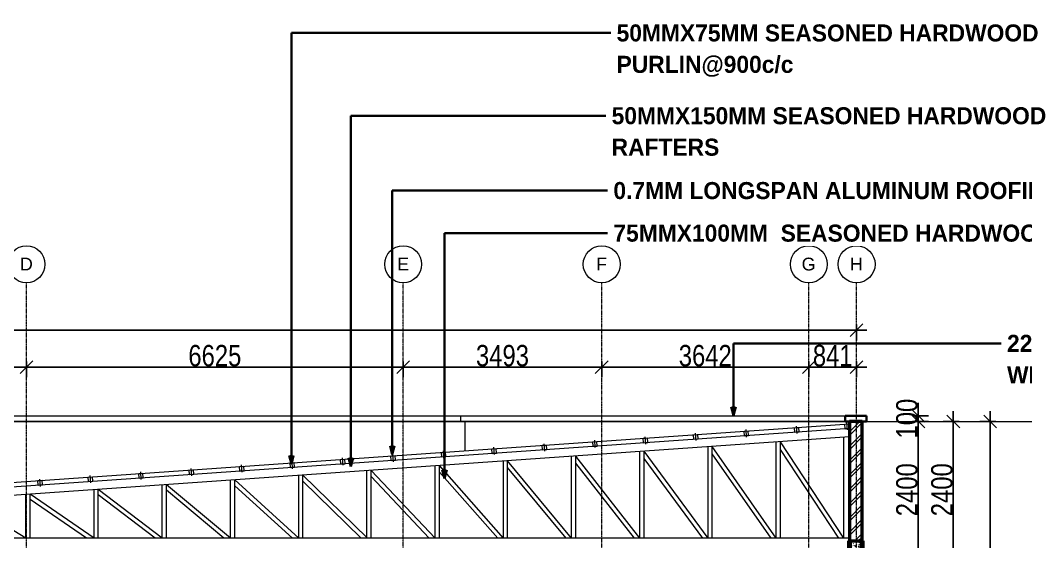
# Model space of a CAD drawing. Header units: millimetres. Extents: x -35190 to 411743, y -233114 to 23872.
# Drawn here: x 5511 to 23202, y -209887 to -200717 of the extents above; entities that cross this region are included whole.
import ezdxf

# ---------------------------------------------------------------- set-up
doc = ezdxf.new("R2010")
doc.units = ezdxf.units.MM
doc.linetypes.add('Centre', pattern=[31.75, 6.35, -4.7625, 15.875, -4.7625])
doc.linetypes.add('Grid Line', pattern=[22.225, 12.7, -3.175, 3.175, -3.175])
for name, color, linetype, lineweight in [('A-ANNO-DIMS', 211, 'Continuous', 9), ('A-DETL-GENF', 92, 'Continuous', 18), ('A-DETL-THIN', 151, 'Continuous', 18), ('A-FLOR-LEVL', 51, 'Continuous', 18), ('A-WALL', 113, 'Continuous', 18), ('G-ANNO-TEXT', 231, 'Continuous', 9), ('Q-CASE', 31, 'Continuous', 18), ('S-GRID', 1, 'Continuous', 9), ('S-GRID-IDEN', 1, 'Continuous', 9)]:
    doc.layers.add(name, color=color, linetype=linetype, lineweight=lineweight)
doc.styles.add('Arial_1', font='arial.ttf', dxfattribs={"height": 150})
doc.styles.add('Arial_3', font='arial.ttf', dxfattribs={"width": 0.8, "height": 375})
doc.styles.add('Tempus Sans ITC_B', font='', dxfattribs={"height": 300})
doc.styles.get('Tempus Sans ITC_B').set_extended_font_data('Tempus Sans ITC', bold=True)
doc.dimstyles.new('main_4_5mm', dxfattribs={"dimscale": 304.8, "dimtxt": 382.597275, "dimasz": 0.738189, "dimexe": 0.590551, "dimexo": 0.0625, "dimgap": 0.024606, "dimtad": 1, "dimdec": 0, "dimzin": 0, "dimdsep": 46, "dimtxsty": 'Arial_3', "dimblk1": 'OBLIQUE', "dimblk2": 'OBLIQUE', "dimsah": 1, "dimcen": 0.09, "dimdle": 0.590551, "dimazin": 0, "dimtfac": 1, "dimtdec": 4, "dimtix": 1, "dimtmove": 0, "dimatfit": 3, "dimfxl": 0.590551, "dimfxlon": 1, "dimtvp": 1, "dimtolj": 1, "dimtzin": 0, "dimarcsym": 2})

# ---------------------------------------------------------------- blocks, each defined once
blk = doc.blocks.new('Casework 2 - Casework 2-644764-Section 2')
at = {"layer": 'Q-CASE'}
for p, q in [((-14410, 14050), (9765, 14050)), ((9765, 14050), (16528, 14050)), ((9765, 13950), (9765, 14050)), ((9765, 13950), (-14410, 13950)), ((16528, 13950), (9765, 13950))]:
    blk.add_line(p, q, dxfattribs=at)
at = {"layer": 'Q-CASE', "lineweight": 35}
for p, q in [((16903, 14050), (16528, 14050)), ((16528, 14050), (16528, 13950)), ((16903, 13950), (16903, 14050)), ((16528, 13950), (16603, 13950)), ((16828, 13950), (16903, 13950))]:
    blk.add_line(p, q, dxfattribs=at)
blk = doc.blocks.new('Grid - M_Grid Head - Circle-24584-Section 2')
at = {"layer": 'S-GRID-IDEN'}
blk.add_circle((-14222, 16713), 325, dxfattribs=at)
blk = doc.blocks.new('_Oblique')
at = {"color": 0, "linetype": 'ByBlock', "lineweight": -2}
blk.add_line((-0.5, -0.5), (0.5, 0.5), dxfattribs=at)
blk = doc.blocks.new('*D942')
at = {"layer": 'A-ANNO-DIMS', "color": 0, "lineweight": -2, "transparency": 16777216}
for p, q in [((3598, -206714), (3598, -206995)), ((5623, -206714), (5623, -206995)), ((3418, -206815), (5803, -206815))]:
    blk.add_line(p, q, dxfattribs=at)
at = {"layer": 'Defpoints', "color": 0, "transparency": 16777216}
for p in [(3598, -206695), (5623, -206695), (5623, -206815)]:
    blk.add_point(p, dxfattribs=at)
at = {"layer": 'A-ANNO-DIMS', "color": 0, "lineweight": -2, "transparency": 16777216, "xscale": 224.9999999999999, "yscale": 224.9999999999999, "zscale": 224.9999999999999, "rotation": 180}
blk.add_blockref('_Oblique', (3598, -206815), dxfattribs=at)
at = {"layer": 'A-ANNO-DIMS', "color": 0, "lineweight": -2, "transparency": 16777216, "xscale": 224.9999999999999, "yscale": 224.9999999999999, "zscale": 224.9999999999999}
blk.add_blockref('_Oblique', (5623, -206815), dxfattribs=at)
at = {"layer": 'A-ANNO-DIMS', "color": 0, "transparency": 16777216, "insert": (4611, -206616), "char_height": 375, "width": 661.13, "attachment_point": 5, "style": 'Arial_3'}
blk.add_mtext('\\A1;2025', dxfattribs=at)
blk = doc.blocks.new('*D943')
at = {"layer": 'A-ANNO-DIMS', "color": 0, "lineweight": -2, "transparency": 16777216}
for p, q in [((5623, -206714), (5623, -206995)), ((12248, -206714), (12248, -206995)), ((5443, -206815), (12428, -206815))]:
    blk.add_line(p, q, dxfattribs=at)
at = {"layer": 'Defpoints', "color": 0, "transparency": 16777216}
for p in [(5623, -206695), (12248, -206695), (12248, -206815)]:
    blk.add_point(p, dxfattribs=at)
at = {"layer": 'A-ANNO-DIMS', "color": 0, "lineweight": -2, "transparency": 16777216, "xscale": 224.9999999999999, "yscale": 224.9999999999999, "zscale": 224.9999999999999, "rotation": 180}
blk.add_blockref('_Oblique', (5623, -206815), dxfattribs=at)
at = {"layer": 'A-ANNO-DIMS', "color": 0, "lineweight": -2, "transparency": 16777216, "xscale": 224.9999999999999, "yscale": 224.9999999999999, "zscale": 224.9999999999999}
blk.add_blockref('_Oblique', (12248, -206815), dxfattribs=at)
at = {"layer": 'A-ANNO-DIMS', "color": 0, "transparency": 16777216, "insert": (8936, -206616), "char_height": 375, "width": 661.13, "attachment_point": 5, "style": 'Arial_3'}
blk.add_mtext('\\A1;6625', dxfattribs=at)
blk = doc.blocks.new('*D944')
at = {"layer": 'A-ANNO-DIMS', "color": 0, "lineweight": -2, "transparency": 16777216}
for p, q in [((12248, -206714), (12248, -206995)), ((15741, -206714), (15741, -206995)), ((12068, -206815), (15921, -206815))]:
    blk.add_line(p, q, dxfattribs=at)
at = {"layer": 'Defpoints', "color": 0, "transparency": 16777216}
for p in [(12248, -206695), (15741, -206695), (15741, -206815)]:
    blk.add_point(p, dxfattribs=at)
at = {"layer": 'A-ANNO-DIMS', "color": 0, "lineweight": -2, "transparency": 16777216, "xscale": 224.9999999999999, "yscale": 224.9999999999999, "zscale": 224.9999999999999, "rotation": 180}
blk.add_blockref('_Oblique', (12248, -206815), dxfattribs=at)
at = {"layer": 'A-ANNO-DIMS', "color": 0, "lineweight": -2, "transparency": 16777216, "xscale": 224.9999999999999, "yscale": 224.9999999999999, "zscale": 224.9999999999999}
blk.add_blockref('_Oblique', (15741, -206815), dxfattribs=at)
at = {"layer": 'A-ANNO-DIMS', "color": 0, "transparency": 16777216, "insert": (13995, -206616), "char_height": 375, "width": 661.13, "attachment_point": 5, "style": 'Arial_3'}
blk.add_mtext('\\A1;3493', dxfattribs=at)
blk = doc.blocks.new('*D945')
at = {"layer": 'A-ANNO-DIMS', "color": 0, "lineweight": -2, "transparency": 16777216}
for p, q in [((15741, -206714), (15741, -206995)), ((19383, -206714), (19383, -206995)), ((15561, -206815), (19563, -206815))]:
    blk.add_line(p, q, dxfattribs=at)
at = {"layer": 'Defpoints', "color": 0, "transparency": 16777216}
for p in [(15741, -206695), (19383, -206695), (19383, -206815)]:
    blk.add_point(p, dxfattribs=at)
at = {"layer": 'A-ANNO-DIMS', "color": 0, "lineweight": -2, "transparency": 16777216, "xscale": 224.9999999999999, "yscale": 224.9999999999999, "zscale": 224.9999999999999, "rotation": 180}
blk.add_blockref('_Oblique', (15741, -206815), dxfattribs=at)
at = {"layer": 'A-ANNO-DIMS', "color": 0, "lineweight": -2, "transparency": 16777216, "xscale": 224.9999999999999, "yscale": 224.9999999999999, "zscale": 224.9999999999999}
blk.add_blockref('_Oblique', (19383, -206815), dxfattribs=at)
at = {"layer": 'A-ANNO-DIMS', "color": 0, "transparency": 16777216, "insert": (17562, -206616), "char_height": 375, "width": 661.13, "attachment_point": 5, "style": 'Arial_3'}
blk.add_mtext('\\A1;3642', dxfattribs=at)
blk = doc.blocks.new('*D946')
at = {"layer": 'A-ANNO-DIMS', "color": 0, "lineweight": -2, "transparency": 16777216}
for p, q in [((19383, -206714), (19383, -206995)), ((20224, -206714), (20224, -206995)), ((19203, -206815), (20404, -206815))]:
    blk.add_line(p, q, dxfattribs=at)
at = {"layer": 'Defpoints', "color": 0, "transparency": 16777216}
for p in [(19383, -206695), (20224, -206695), (20224, -206815)]:
    blk.add_point(p, dxfattribs=at)
at = {"layer": 'A-ANNO-DIMS', "color": 0, "lineweight": -2, "transparency": 16777216, "xscale": 224.9999999999999, "yscale": 224.9999999999999, "zscale": 224.9999999999999, "rotation": 180}
blk.add_blockref('_Oblique', (19383, -206815), dxfattribs=at)
at = {"layer": 'A-ANNO-DIMS', "color": 0, "lineweight": -2, "transparency": 16777216, "xscale": 224.9999999999999, "yscale": 224.9999999999999, "zscale": 224.9999999999999}
blk.add_blockref('_Oblique', (20224, -206815), dxfattribs=at)
at = {"layer": 'A-ANNO-DIMS', "color": 0, "transparency": 16777216, "insert": (19804, -206616), "char_height": 375, "width": 495.85, "attachment_point": 5, "style": 'Arial_3'}
blk.add_mtext('\\A1;841', dxfattribs=at)
blk = doc.blocks.new('*D947')
at = {"layer": 'A-ANNO-DIMS', "color": 0, "lineweight": -2, "transparency": 16777216}
for p, q in [((-10727, -206064), (-10727, -206345)), ((20224, -206064), (20224, -206345)), ((-10907, -206165), (20404, -206165))]:
    blk.add_line(p, q, dxfattribs=at)
at = {"layer": 'Defpoints', "color": 0, "transparency": 16777216}
for p in [(-10727, -206045), (20224, -206045), (20224, -206165)]:
    blk.add_point(p, dxfattribs=at)
at = {"layer": 'A-ANNO-DIMS', "color": 0, "lineweight": -2, "transparency": 16777216, "xscale": 224.9999999999999, "yscale": 224.9999999999999, "zscale": 224.9999999999999, "rotation": 180}
blk.add_blockref('_Oblique', (-10727, -206165), dxfattribs=at)
at = {"layer": 'A-ANNO-DIMS', "color": 0, "lineweight": -2, "transparency": 16777216, "xscale": 224.9999999999999, "yscale": 224.9999999999999, "zscale": 224.9999999999999}
blk.add_blockref('_Oblique', (20224, -206165), dxfattribs=at)
at = {"layer": 'A-ANNO-DIMS', "color": 0, "transparency": 16777216, "insert": (4749, -205966), "char_height": 375, "width": 826.41, "attachment_point": 5, "style": 'Arial_3'}
blk.add_mtext('\\A1;30950', dxfattribs=at)
blk = doc.blocks.new('*D954')
at = {"layer": 'A-ANNO-DIMS', "color": 0, "lineweight": -2, "transparency": 16777216}
for p, q in [((21309, -207671), (21309, -207446)), ((21208, -207671), (21489, -207671)), ((21309, -207671), (21309, -207771)), ((21208, -207771), (21489, -207771)), ((21309, -207771), (21309, -207996))]:
    blk.add_line(p, q, dxfattribs=at)
at = {"layer": 'Defpoints', "color": 0, "transparency": 16777216}
for p in [(21189, -207671), (21189, -207771), (21309, -207771)]:
    blk.add_point(p, dxfattribs=at)
at = {"layer": 'A-ANNO-DIMS', "color": 0, "lineweight": -2, "transparency": 16777216, "xscale": 224.9999999999999, "yscale": 224.9999999999999, "zscale": 224.9999999999999}
for p, rotation in [((21309, -207671), 270), ((21309, -207771), 90)]:
    blk.add_blockref('_Oblique', p, dxfattribs=dict(at, rotation=rotation))
at = {"layer": 'A-ANNO-DIMS', "color": 0, "transparency": 16777216, "insert": (21110, -207721), "char_height": 375, "width": 495.85, "attachment_point": 5, "rotation": 90, "style": 'Arial_3'}
blk.add_mtext('\\A1;100', dxfattribs=at)
blk = doc.blocks.new('*D955')
at = {"layer": 'A-ANNO-DIMS', "color": 0, "lineweight": -2, "transparency": 16777216}
for p, q in [((21309, -207591), (21309, -210351)), ((21208, -207771), (21489, -207771)), ((21208, -210171), (21489, -210171))]:
    blk.add_line(p, q, dxfattribs=at)
at = {"layer": 'Defpoints', "color": 0, "transparency": 16777216}
for p in [(21189, -207771), (21189, -210171), (21309, -210171)]:
    blk.add_point(p, dxfattribs=at)
at = {"layer": 'A-ANNO-DIMS', "color": 0, "lineweight": -2, "transparency": 16777216, "xscale": 224.9999999999999, "yscale": 224.9999999999999, "zscale": 224.9999999999999}
for p, rotation in [((21309, -207771), 90), ((21309, -210171), 270)]:
    blk.add_blockref('_Oblique', p, dxfattribs=dict(at, rotation=rotation))
at = {"layer": 'A-ANNO-DIMS', "color": 0, "transparency": 16777216, "insert": (21110, -208971), "char_height": 375, "width": 661.13, "attachment_point": 5, "rotation": 90, "style": 'Arial_3'}
blk.add_mtext('\\A1;2400', dxfattribs=at)
blk = doc.blocks.new('*D967')
at = {"layer": 'A-ANNO-DIMS', "color": 0, "lineweight": -2, "transparency": 16777216}
for p, q in [((21925, -207591), (21925, -210351)), ((22026, -207771), (21745, -207771)), ((22026, -210171), (21745, -210171))]:
    blk.add_line(p, q, dxfattribs=at)
at = {"layer": 'Defpoints', "color": 0, "transparency": 16777216}
for p in [(22045, -207771), (21925, -210171), (22045, -210171)]:
    blk.add_point(p, dxfattribs=at)
at = {"layer": 'A-ANNO-DIMS', "color": 0, "lineweight": -2, "transparency": 16777216, "xscale": 224.9999999999999, "yscale": 224.9999999999999, "zscale": 224.9999999999999}
for p, rotation in [((21925, -207771), 90), ((21925, -210171), 270)]:
    blk.add_blockref('_Oblique', p, dxfattribs=dict(at, rotation=rotation))
at = {"layer": 'A-ANNO-DIMS', "color": 0, "transparency": 16777216, "insert": (21726, -208971), "char_height": 375, "width": 661.13, "attachment_point": 5, "rotation": 90, "style": 'Arial_3'}
blk.add_mtext('\\A1;2400', dxfattribs=at)
blk = doc.blocks.new('*D972')
at = {"layer": 'A-ANNO-DIMS', "color": 0, "lineweight": -2, "transparency": 16777216}
for p, q in [((22572, -207591), (22572, -221901)), ((22673, -207771), (22392, -207771)), ((22673, -221721), (22392, -221721))]:
    blk.add_line(p, q, dxfattribs=at)
at = {"layer": 'Defpoints', "color": 0, "transparency": 16777216}
for p in [(22692, -207771), (22572, -221721), (22692, -221721)]:
    blk.add_point(p, dxfattribs=at)
at = {"layer": 'A-ANNO-DIMS', "color": 0, "lineweight": -2, "transparency": 16777216, "xscale": 224.9999999999999, "yscale": 224.9999999999999, "zscale": 224.9999999999999}
for p, rotation in [((22572, -207771), 90), ((22572, -221721), 270)]:
    blk.add_blockref('_Oblique', p, dxfattribs=dict(at, rotation=rotation))
at = {"layer": 'A-ANNO-DIMS', "color": 0, "transparency": 16777216, "insert": (22373, -214746), "char_height": 375, "width": 826.41, "attachment_point": 5, "rotation": 90, "style": 'Arial_3'}
blk.add_mtext('\\A1;13950', dxfattribs=at)

msp = doc.modelspace()

# ---------------------------------------------------------------- hatches: boundary and pattern name
at = {"layer": 'A-DETL-GENF'}
h = msp.add_hatch(dxfattribs=at)
h.set_pattern_fill('FP_1', style=0, pattern_type=2)
h.set_pattern_definition([(45, (6216.13, -214796.5), (-125.7236, 125.7236), []), (45, (6216.13, -214606), (-125.7236, 125.7236), [])])
h.paths.add_polyline_path([(20323.8, -209871.5), (20323.8, -207771.5), (20098.8, -207771.5), (20098.8, -209871.5)])
h = msp.add_hatch(dxfattribs=at)
h.set_pattern_fill('FP_3', style=0, pattern_type=2)
h.set_pattern_definition([(50, (6216.13, -214796.49), (127.5292, -11.1576), [13.335, -146.685]), (355, (6216.13, -214796.5), (-24.6697, 133.74), [10.668, -117.348]), (100.451, (6226.76, -214797.42), (102.8597, 122.5818), [11.333, -124.663]), (46.184, (6216.13, -214760.93), (189.7552, -29.4304), [20.002, -220.027]), (96.636, (6231.94, -214763.39), (166.1822, 173.1996), [17, -186.995]), (351.184, (6216.13, -214760.93), (166.184, 173.1976), [16.002, -176.022]), (21, (6233.91, -214769.82), (106.1303, -71.586), [13.335, -146.685]), (326, (6233.91, -214769.82), (43.2619, 128.9318), [10.668, -117.348]), (71.451, (6242.75, -214775.79), (149.392, 57.3451), [11.333, -124.663]), (37.5, (6216.13, -214796.494), (2.16223, 59.18836), [5.867, -110.058, 5.867, -113.259, -117.792]), (37.5, (6216.13, -214796.494), (2.16223, 59.18836), [-235.052, 5.867, -111.925]), (7.5, (6216.13, -214796.494), (46.77386, 70.12615), [5.867, -62.052, 5.867, -107.391, -44.894]), (7.5, (6216.13, -214796.494), (46.77386, 70.12615), [-181.178, 5.867, -39.027]), (327.5, (6176.48, -214796.494), (94.91367, -4.0101), [5.867, -38.583, 5.867, -132.817, -184.023]), (327.5, (6176.48, -214796.494), (94.91367, -4.0101), [-183.134, 5.867, -178.156]), (317.5, (6158.7, -214796.49), (103.69057, 17.7988), [5.867, -51.918, 5.867, -86.233, -130.683]), (317.5, (6158.7, -214796.49), (103.69057, 17.7988), [-149.885, 5.867, -124.816])])
h.paths.add_polyline_path([(19495.8, -210321.5), (19495.8, -210171.5), (20323.8, -210171.5), (20323.8, -209871.5), (20098.8, -209871.5), (20098.8, -210021.5), (19270.8, -210021.5), (19270.8, -210321.5)])

# ---------------------------------------------------------------- linework, layer by layer
at = {"layer": 'A-DETL-THIN'}
for p, q in [((20098.8, -207817.5), (2585.8, -209042.1)), ((20098.8, -207817.5), (3185.8, -209000.2)), ((19175.9, -207982.2), (19166.8, -207852.6)), ((20018.4, -207818.1), (20093.2, -207812.9)), ((20024, -207897.9), (20018.4, -207818.1)), ((20063.2, -207920.2), (20054.1, -207790.6)), ((20098.8, -207892.7), (20093.2, -207812.9)), ((20104.1, -207892.3), (3185.8, -209075.4)), ((20098.8, -208043), (3710.8, -209189)), ((16514.2, -208168.2), (16505.1, -208038.6)), ((17356.7, -208004.1), (17431.5, -207998.9)), ((17362.3, -208083.9), (17356.7, -208004.1)), ((17401.4, -208106.2), (17392.3, -207976.6)), ((17437.1, -208078.7), (17431.5, -207998.9)), ((18243.9, -207942.1), (18318.7, -207936.9)), ((18249.5, -208021.9), (18243.9, -207942.1)), ((18249.5, -208021.9), (18324.3, -208016.7)), ((18288.7, -208044.2), (18279.6, -207914.6)), ((18324.3, -208016.7), (18318.7, -207936.9)), ((19131.2, -207880.1), (19206, -207874.9)), ((19136.8, -207959.9), (19131.2, -207880.1)), ((19136.8, -207959.9), (19211.6, -207954.7)), ((19211.6, -207954.7), (19206, -207874.9)), ((20024, -207897.9), (20098.8, -207892.7)), ((20098.8, -209821.5), (20098.8, -208043)), ((14694.9, -208190.1), (14769.7, -208184.9)), ((14700.5, -208269.9), (14694.9, -208190.1)), ((14739.7, -208292.2), (14730.6, -208162.6)), ((14775.3, -208264.7), (14769.7, -208184.9)), ((15582.2, -208128.1), (15657, -208122.9)), ((15587.8, -208207.9), (15582.2, -208128.1)), ((15587.8, -208207.9), (15662.6, -208202.7)), ((15626.9, -208230.2), (15617.8, -208100.6)), ((15662.6, -208202.7), (15657, -208122.9)), ((16469.4, -208066.1), (16544.2, -208060.9)), ((16475, -208145.9), (16469.4, -208066.1)), ((16475, -208145.9), (16549.8, -208140.7)), ((16549.8, -208140.7), (16544.2, -208060.9)), ((17362.3, -208083.9), (17437.1, -208078.7)), ((17611.3, -209821.5), (17611.3, -208217)), ((17686.3, -209821.5), (17686.3, -208211.7)), ((18811.3, -209821.5), (17686.3, -208211.7)), ((18811.3, -209821.5), (18811.3, -208133.1)), ((18886.3, -209821.5), (18886.3, -208127.8)), ((19998.8, -209821.5), (18886.3, -208127.8)), ((19998.8, -209821.5), (19998.8, -208050)), ((12033.2, -208376.1), (12108, -208370.9)), ((12038.8, -208455.9), (12033.2, -208376.1)), ((12077.9, -208478.2), (12068.8, -208348.6)), ((12113.6, -208450.7), (12108, -208370.9)), ((12920.4, -208314.1), (12995.2, -208308.9)), ((12926, -208393.9), (12920.4, -208314.1)), ((12926, -208393.9), (13000.8, -208388.7)), ((12965.2, -208416.2), (12956.1, -208286.6)), ((13000.8, -208388.7), (12995.2, -208308.9)), ((13807.7, -208252.1), (13882.5, -208246.9)), ((13813.3, -208331.9), (13807.7, -208252.1)), ((13813.3, -208331.9), (13888.1, -208326.7)), ((13852.4, -208354.2), (13843.3, -208224.6)), ((13888.1, -208326.7), (13882.5, -208246.9)), ((14700.5, -208269.9), (14775.3, -208264.7)), ((15211.3, -209821.5), (15211.3, -208384.8)), ((15286.3, -209821.5), (15286.3, -208379.6)), ((16411.3, -209821.5), (15286.3, -208379.6)), ((16411.3, -209821.5), (16411.3, -208300.9)), ((16486.3, -209821.5), (16486.3, -208295.7)), ((17611.3, -209821.5), (16486.3, -208295.7)), ((18719.8, -209821.5), (17686.3, -208342.7)), ((19909.1, -209821.5), (18886.3, -208264.4)), ((9371.4, -208562.1), (9446.2, -208556.9)), ((9377, -208641.9), (9371.4, -208562.1)), ((9416.2, -208664.2), (9407.1, -208534.6)), ((9451.8, -208636.7), (9446.2, -208556.9)), ((10258.7, -208500.1), (10333.5, -208494.9)), ((10264.3, -208579.9), (10258.7, -208500.1)), ((10303.4, -208602.2), (10294.3, -208472.6)), ((10339.1, -208574.7), (10333.5, -208494.9)), ((11145.9, -208438.1), (11220.7, -208432.9)), ((11151.5, -208517.9), (11145.9, -208438.1)), ((11151.5, -208517.9), (11226.3, -208512.7)), ((11190.7, -208540.2), (11181.6, -208410.6)), ((11226.3, -208512.7), (11220.7, -208432.9)), ((12038.8, -208455.9), (12113.6, -208450.7)), ((12811.3, -209821.5), (12811.3, -208552.6)), ((12886.3, -209821.5), (12886.3, -208547.4)), ((14011.3, -209821.5), (12886.3, -208547.4)), ((14011.3, -209821.5), (14011.3, -208468.7)), ((14086.3, -209821.5), (14086.3, -208463.5)), ((15211.3, -209821.5), (14086.3, -208463.5)), ((16316.2, -209821.5), (15286.3, -208501.5)), ((17518.1, -209821.5), (16486.3, -208422)), ((6709.7, -208748.1), (6784.5, -208742.9)), ((6715.3, -208827.9), (6709.7, -208748.1)), ((6754.4, -208850.2), (6745.3, -208720.6)), ((6790.1, -208822.7), (6784.5, -208742.9)), ((7596.9, -208686.1), (7671.7, -208680.9)), ((7602.5, -208765.9), (7596.9, -208686.1)), ((7641.7, -208788.2), (7632.6, -208658.6)), ((7677.3, -208760.7), (7671.7, -208680.9)), ((8484.2, -208624.1), (8559, -208618.9)), ((8489.8, -208703.9), (8484.2, -208624.1)), ((8489.8, -208703.9), (8564.6, -208698.7)), ((8528.9, -208726.2), (8519.8, -208596.6)), ((8564.6, -208698.7), (8559, -208618.9)), ((9377, -208641.9), (9451.8, -208636.7)), ((10264.3, -208579.9), (10339.1, -208574.7)), ((10411.3, -209821.5), (10411.3, -208720.5)), ((10486.3, -209821.5), (10486.3, -208715.2)), ((10486.3, -208715.2), (11612.7, -209817.8)), ((11611.3, -209821.5), (11611.3, -208636.6)), ((11686.3, -209821.5), (11686.3, -208631.3)), ((11686.3, -208631.3), (12811.3, -209821.5)), ((11686.3, -208740.5), (12708.1, -209821.5)), ((13911.3, -209821.5), (12886.3, -208660.7)), ((15113.9, -209821.5), (14086.3, -208581)), ((5822.4, -208810.1), (5897.2, -208804.9)), ((5828, -208889.9), (5822.4, -208810.1)), ((5828, -208889.9), (5902.8, -208884.7)), ((5867.2, -208912.2), (5858.1, -208782.6)), ((5902.8, -208884.7), (5897.2, -208804.9)), ((6715.3, -208827.9), (6790.1, -208822.7)), ((7602.5, -208765.9), (7677.3, -208760.7)), ((8011.3, -209821.5), (8011.3, -208888.3)), ((8086.3, -209821.5), (8086.3, -208883)), ((9211.3, -209821.5), (8086.3, -208883)), ((9211.3, -209821.5), (9211.3, -208804.4)), ((9286.3, -209821.5), (9286.3, -208799.1)), ((10411.3, -209821.5), (9286.3, -208799.1)), ((10299.8, -209821.5), (9286.3, -208900.5)), ((10486.3, -208820.2), (11509.2, -209821.5)), ((5611.3, -209821.5), (5611.3, -209056.1)), ((5686.3, -209821.5), (5686.3, -209050.9)), ((6811.3, -209821.5), (5686.3, -209050.9)), ((6811.3, -209821.5), (6811.3, -208972.2)), ((6886.3, -209821.5), (6886.3, -208967)), ((8011.3, -209821.5), (6886.3, -208967)), ((7887.3, -209821.5), (6886.3, -209061.1)), ((9094.2, -209821.5), (8086.3, -208980.7)), ((5611.3, -209821.5), (4486.3, -209134.8)), ((6678.6, -209821.5), (5686.3, -209141.8)), ((20098.8, -209821.5), (3710.8, -209821.5))]:
    msp.add_line(p, q, dxfattribs=at)
at = {"layer": 'A-DETL-THIN', "lineweight": 50}
for p, q in [((20323.8, -207771.5), (20098.8, -207771.5)), ((20098.8, -207771.5), (20098.8, -209871.5)), ((20323.8, -209871.5), (20323.8, -207771.5)), ((20098.8, -209871.5), (20323.8, -209871.5))]:
    msp.add_line(p, q, dxfattribs=at)
at = {"layer": 'A-DETL-THIN', "lineweight": 100}
for p, q in [((20098.8, -209871.5), (20098.8, -210021.5)), ((20323.8, -210171.5), (20323.8, -209871.5))]:
    msp.add_line(p, q, dxfattribs=at)
at = {"layer": 'A-FLOR-LEVL', "linetype": 'Centre', "lineweight": 9}
msp.add_line((-14214.6, -207771.5), (29477.2, -207771.5), dxfattribs=at)
at = {"layer": 'A-WALL'}
msp.add_line((13335.8, -207771.5), (13335.8, -208290.4), dxfattribs=at)
at = {"layer": 'G-ANNO-TEXT', "color": 10, "lineweight": 35}
for p, q in [((10282.2, -200941.6), (15900.6, -200941.6)), ((10282.2, -208521.1), (10282.2, -200941.6)), ((11330, -202397.2), (15813.3, -202397.2)), ((11330, -208560), (11330, -202397.2)), ((12057.4, -203712.4), (15844.4, -203712.4)), ((12975.2, -204460.3), (15844.4, -204460.3)), ((12975.2, -208773.6), (12975.2, -204460.3)), ((18058.4, -206397.9), (22768.5, -206397.9)), ((18058.4, -207664.8), (18058.4, -206397.9)), ((18058.4, -207664.8), (18018.2, -207514.8)), ((18058.4, -207664.8), (18098.6, -207514.8)), ((12057.4, -208351.4), (12017.2, -208201.4)), ((12057.4, -208351.4), (12097.6, -208201.4)), ((10282.2, -208521.1), (10242, -208371.1)), ((10282.2, -208521.1), (10322.4, -208371.1)), ((11330, -208560), (11289.8, -208410)), ((11330, -208560), (11370.2, -208410)), ((12975.2, -208773.6), (12935, -208623.6)), ((12975.2, -208773.6), (13015.4, -208623.6))]:
    msp.add_line(p, q, dxfattribs=at)
at = {"layer": 'S-GRID', "linetype": 'Grid Line'}
for p, q in [((5623.3, -222026.3), (5623.3, -205333.1)), ((12248.3, -222026.3), (12248.3, -205333.1)), ((15741.3, -222400.6), (15741.3, -205333.1)), ((19383.3, -222400.6), (19383.3, -205333.1)), ((20223.8, -222400.6), (20223.8, -205333.1))]:
    msp.add_line(p, q, dxfattribs=at)

# ---------------------------------------------------------------- block references
at = {"layer": 'Q-CASE'}
msp.add_blockref('Casework 2 - Casework 2-644764-Section 2', (3495.5, -221721.5), dxfattribs=at)
at = {"layer": 'S-GRID-IDEN'}
for p in [(19845.5, -221721.5), (26470.5, -221721.5), (29963.5, -221721.5), (33605.5, -221721.5), (34446, -221721.5)]:
    msp.add_blockref('Grid - M_Grid Head - Circle-24584-Section 2', p, dxfattribs=at)

# ---------------------------------------------------------------- texts
at = {"layer": 'G-ANNO-TEXT', "color": 7, "lineweight": 35, "char_height": 300, "attachment_point": 1, "style": 'Tempus Sans ITC_B', "bg_fill": 3, "box_fill_scale": 1.25, "bg_fill_color": 256, "bg_fill_true_color": 13158600, "bg_fill_transparency": 0}
for s, insert, width in [('PURLIN@900c/c', (16002.2, -201343.9), 3932.277), ('RAFTERS', (15914.9, -202799.5), 2076.371), ('WITH CONCRETE COPING', (22870.1, -206800.2), 6225.103)]:
    msp.add_mtext(s, dxfattribs=dict(at, insert=insert, width=width))

# ---------------------------------------------------------------- dimensions: what is measured, and where the dimension line sits
at = {"layer": 'A-ANNO-DIMS'}
for base, p1, p2, override, picture, middle in [((20223.8282479, -206165.2986256), (-10726.6717521, -206045.2986256), (20223.8282479, -206045.2986256), {"dimpost": '<>', "dimfxl": 30950.5}, '*D947', (4748.5782479, -205966.2058562)), ((5623.3, -206815), (3598.3, -206695), (5623.3, -206695), {"dimpost": '<>', "dimfxl": 2025}, '*D942', (4610.8, -206616)), ((12248.3, -206815), (5623.3, -206695), (12248.3, -206695), {"dimpost": '<>', "dimfxl": 6625}, '*D943', (8935.8, -206616)), ((15741.3, -206815), (12248.3, -206695), (15741.3, -206695), {"dimpost": '<>', "dimfxl": 3493}, '*D944', (13994.8, -206615.9)), ((19383.3, -206815), (15741.3, -206695), (19383.3, -206695), {"dimpost": '<>', "dimfxl": 3642}, '*D945', (17562.3, -206615.9)), ((20223.8282479, -206814.9972178), (19383.3282479, -206694.9972178), (20223.8282479, -206694.9972178), {"dimpost": '<>', "dimfxl": 840.5}, '*D946', (19803.5782479, -206616.0323474))]:
    dim = msp.add_linear_dim(base=base, p1=p1, p2=p2, dimstyle='main_4_5mm', override=override, dxfattribs=at)
    dim.commit()
    dim.dimension.update_dxf_attribs({"geometry": picture, "text_midpoint": middle})
for base, p1, p2, override, picture, middle in [((21308.7, -207771.5), (21188.7, -207671.5), (21188.7, -207771.5), {"dimpost": '<>', "dimfxl": 100}, '*D954', (21109.7, -207721.5)), ((21308.7, -210171.5), (21188.7, -207771.5), (21188.7, -210171.5), {"dimpost": '<>', "dimfxl": 2400}, '*D955', (21109.7, -208971.5)), ((21925, -210171.5), (22045, -207771.5), (22045, -210171.5), {"dimpost": '<>', "dimfxl": 2400}, '*D967', (21726, -208971.5)), ((22571.7, -221721.5), (22691.7, -207771.5), (22691.7, -221721.5), {"dimpost": '<>', "dimfxl": 13950}, '*D972', (22372.6, -214746.5))]:
    dim = msp.add_linear_dim(base=base, p1=p1, p2=p2, angle=90, dimstyle='main_4_5mm', override=override, dxfattribs=at)
    dim.commit()
    dim.dimension.update_dxf_attribs({"geometry": picture, "text_midpoint": middle})

# ---------------------------------------------------------------- next in the draw order: texts
at = {"layer": 'G-ANNO-TEXT', "color": 7, "lineweight": 35, "char_height": 300, "attachment_point": 1, "style": 'Tempus Sans ITC_B', "bg_fill": 3, "box_fill_scale": 1.25, "bg_fill_color": 256, "bg_fill_true_color": 13158600, "bg_fill_transparency": 0}
for s, insert, width in [('50MMX75MM SEASONED HARDWOOD ', (16002.2, -200791.6), 9387.761), ('50MMX150MM SEASONED HARDWOOD ', (15914.9, -202247.2), 9664.343), ('0.7MM LONGSPAN ALUMINUM ROOFING SHEET', (15946, -203562.4), 11696.621), ('75MMX100MM  SEASONED HARDWOOD STRUCTS', (15946, -204310.3), 11820.882), ('225MM SANDCRETE PARRAPET WALL ', (22870.1, -206247.9), 9107.17)]:
    msp.add_mtext(s, dxfattribs=dict(at, insert=insert, width=width))
at = {"layer": 'S-GRID-IDEN', "char_height": 225, "attachment_point": 1, "style": 'Arial_1', "bg_fill": 3, "box_fill_scale": 1.25, "bg_fill_color": 256, "bg_fill_true_color": 13158600, "bg_fill_transparency": 0}
for s, insert, width in [('D', (5507.5, -204891.8), 276.582), ('E', (12140.8, -204891.8), 256.54), ('F', (15642, -204891.8), 236.498), ('G', (19257.5, -204891.8), 300.633), ('H', (20108, -204891.8), 276.582)]:
    msp.add_mtext(s, dxfattribs=dict(at, insert=insert, width=width))

# ---------------------------------------------------------------- next in the draw order: linework, layer by layer
at = {"layer": 'G-ANNO-TEXT', "color": 10, "lineweight": 35}
msp.add_line((12057.4, -208351.4), (12057.4, -203712.4), dxfattribs=at)

doc.saveas('drawing.dxf')
